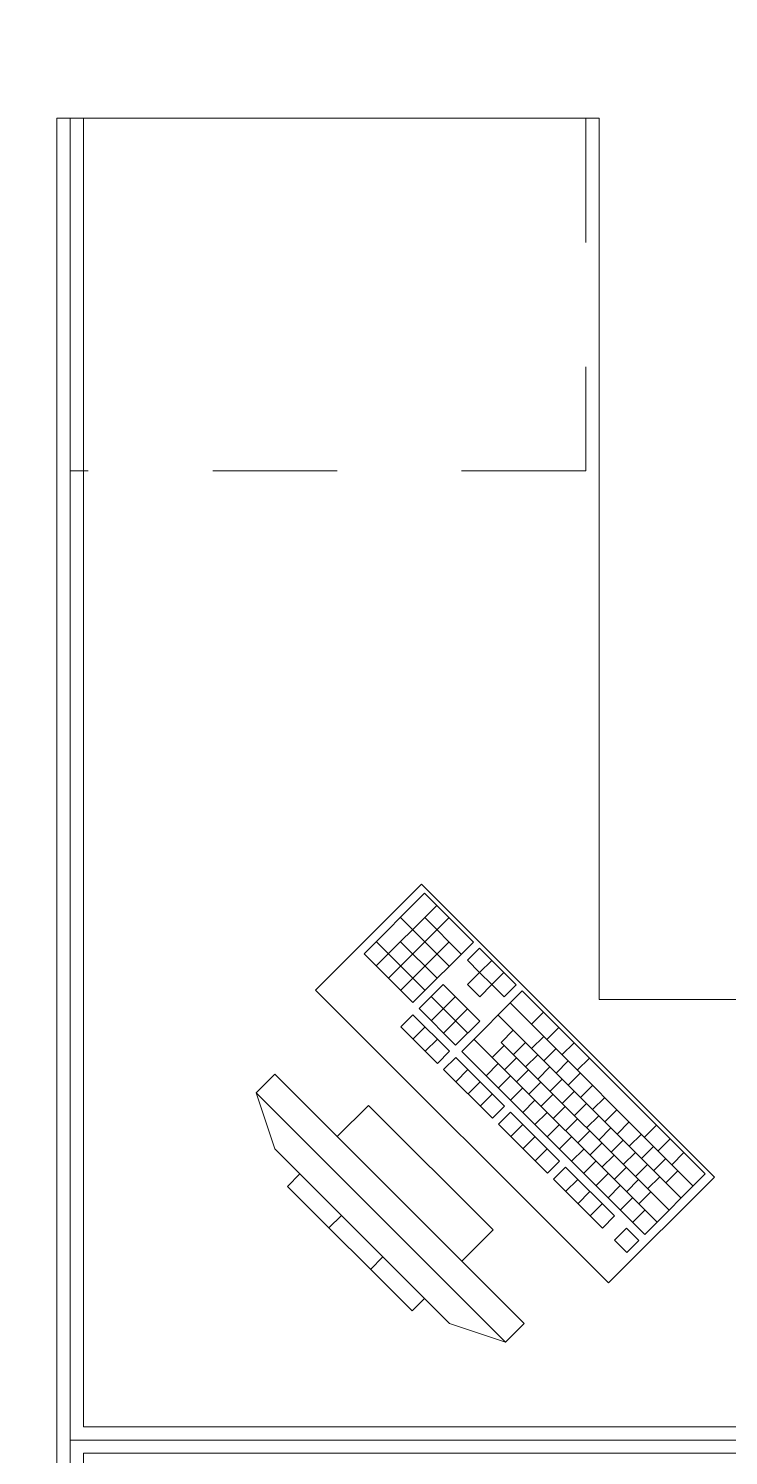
# Model space of a CAD drawing. Header units: inches. Extents: x -38 to 5698, y -33 to 92.
# Drawn here: x 138.354 to 139.148, y 34.758 to 36.377 of the extents above; entities that cross this region are included whole.
import ezdxf

# ---------------------------------------------------------------- set-up
doc = ezdxf.new("R2010")
doc.units = ezdxf.units.IN
doc.header["$MEASUREMENT"] = 0
doc.set_wipeout_variables(frame=1)
doc.linetypes.add('Rayas', pattern=[0.282222, 0.141111, -0.141111])
doc.linetypes.add('Wipeout_Contour', pattern=[1, 0, -1])
doc.layers.add('Dibujo 2D - General', color=7, linetype='Continuous')
doc.layers.add('Interior - Mobiliario', color=7, linetype='Continuous')

msp = doc.modelspace()

# ---------------------------------------------------------------- linework, layer by layer
at = {"layer": 'Interior - Mobiliario', "color": 175, "linetype": 'Continuous', "lineweight": 13}
for p, q in [((138.6334, 35.1902), (138.6121, 35.169)), ((138.9162, 34.9073), (138.6334, 35.1902)), ((138.9005, 35.1883), (138.8868, 35.1746)), ((138.9797, 35.1914), (138.966, 35.1777)), ((138.8661, 35.1816), (138.8524, 35.1679)), ((138.9143, 35.1745), (138.9006, 35.1607)), ((138.935, 35.1813), (138.9213, 35.1675)), ((138.9591, 35.1846), (138.9454, 35.1709)), ((138.9729, 35.1707), (138.9592, 35.157)), ((138.9936, 35.1775), (138.9798, 35.1638)), ((138.6121, 35.169), (138.895, 34.8861)), ((138.6121, 35.169), (138.6334, 35.1053)), ((138.7394, 35.1548), (138.7041, 35.1195)), ((138.8808, 35.0134), (138.7394, 35.1548)), ((138.8799, 35.1677), (138.8662, 35.154)), ((138.9282, 35.1606), (138.9145, 35.1469)), ((138.9488, 35.1674), (138.9351, 35.1537)), ((138.9868, 35.1569), (138.9731, 35.1432)), ((139.0074, 35.1637), (138.9937, 35.15)), ((138.8801, 35.1402), (138.8938, 35.1539)), ((138.9007, 35.147), (138.887, 35.1333)), ((138.9561, 35.0916), (138.9007, 35.147)), ((138.942, 35.1468), (138.9283, 35.1331)), ((138.9627, 35.1536), (138.949, 35.1398)), ((138.9765, 35.1397), (138.9628, 35.126)), ((139.0006, 35.143), (138.9869, 35.1293)), ((139.0213, 35.1498), (139.0075, 35.1361)), ((138.887, 35.1333), (138.9424, 35.0779)), ((138.9145, 35.1331), (138.9008, 35.1194)), ((138.9559, 35.1329), (138.9422, 35.1192)), ((138.9904, 35.1259), (138.9767, 35.1121)), ((139.0145, 35.1292), (139.0008, 35.1155)), ((139.0351, 35.136), (139.0214, 35.1223)), ((139.049, 35.1221), (139.0352, 35.1084)), ((139.0661, 35.1324), (139.0524, 35.1187)), ((138.7041, 35.1195), (138.8455, 34.978)), ((138.9284, 35.1193), (138.9147, 35.1056)), ((138.9697, 35.1191), (138.956, 35.1054)), ((139.0042, 35.112), (138.9905, 35.0983)), ((139.0283, 35.1153), (139.0146, 35.1016)), ((139.0628, 35.1083), (139.0491, 35.0946)), ((139.0817, 35.1168), (139.068, 35.1031)), ((138.8313, 34.9073), (138.6334, 35.1053)), ((138.9422, 35.1054), (138.9285, 35.0917)), ((138.9424, 35.0779), (138.9561, 35.0916)), ((138.9836, 35.1052), (138.9699, 35.0915)), ((138.9974, 35.0914), (138.9837, 35.0777)), ((139.0181, 35.0982), (139.0043, 35.0845)), ((139.0422, 35.1015), (139.0284, 35.0878)), ((139.0766, 35.0944), (139.0629, 35.0807)), ((139.0973, 35.1012), (139.0836, 35.0875)), ((138.6616, 35.077), (138.6475, 35.0629)), ((138.8031, 34.9356), (138.6616, 35.077)), ((138.963, 35.0847), (138.9493, 35.0709)), ((139.0184, 35.0293), (138.963, 35.0847)), ((139.0113, 35.0775), (138.9976, 35.0638)), ((139.0319, 35.0843), (139.0182, 35.0706)), ((139.056, 35.0876), (139.0423, 35.0739)), ((139.0529, 35.0084), (139.1215, 35.077)), ((139.0699, 35.0738), (139.0561, 35.0601)), ((139.0905, 35.0806), (139.0768, 35.0669)), ((138.6475, 35.0629), (138.7889, 34.9215)), ((138.9493, 35.0709), (139.0047, 35.0155)), ((138.9769, 35.0708), (138.9631, 35.0571)), ((138.9907, 35.057), (138.977, 35.0432)), ((139.0251, 35.0637), (139.0114, 35.05)), ((139.0458, 35.0705), (139.032, 35.0568)), ((139.0045, 35.0431), (138.9908, 35.0294)), ((139.039, 35.0498), (139.0253, 35.0361)), ((139.0596, 35.0566), (139.0459, 35.0429)), ((138.7088, 35.0299), (138.6946, 35.0158)), ((139.0047, 35.0155), (139.0184, 35.0293)), ((139.0528, 35.036), (139.0391, 35.0223)), ((138.8455, 34.978), (138.8808, 35.0134)), ((139.0322, 35.0154), (139.0185, 35.0017)), ((139.0461, 35.0016), (139.0322, 35.0154)), ((139.0185, 35.0017), (139.0324, 34.9879)), ((139.0324, 34.9879), (139.0461, 35.0016)), ((138.7559, 34.9828), (138.7418, 34.9686)), ((138.7889, 34.9215), (138.8031, 34.9356)), ((138.895, 34.8861), (138.8313, 34.9073)), ((138.895, 34.8861), (138.9162, 34.9073)), ((138.3861, 34.76), (138.3861, 34.79)), ((138.4161, 34.79), (139.7011, 34.79)), ((138.3861, 33.275), (138.3861, 34.76)), ((138.4161, 34.76), (138.4161, 33.275)), ((139.7011, 34.76), (138.4161, 34.76))]:
    msp.add_line(p, q, dxfattribs=at)
at = {"layer": 'Interior - Mobiliario', "color": 175, "linetype": 'Continuous', "lineweight": 13, "flags": 128}
msp.add_lwpolyline([(138.4011, 34.775), (138.4011, 33.275), (139.0011, 33.275), (139.0011, 34.275), (139.7011, 34.275), (139.7011, 34.775)], close=True, dxfattribs=at)

# ---------------------------------------------------------------- wipeouts: each hides what was drawn before it
at = {"color": 254, "linetype": 'Wipeout_Contour', "lineweight": 0, "ltscale": 5123.845039}
msp.add_wipeout([(144.87, 35.2005), (144.87, 40.95), (136.0575, 40.95), (136.0575, 39.9), (144.07, 39.9), (144.07, 35.2005)], dxfattribs=at).dxf.layer = 'Dibujo 2D - General'

# ---------------------------------------------------------------- next in the draw order: linework, layer by layer
at = {"layer": 'Interior - Mobiliario', "color": 175, "linetype": 'Continuous', "lineweight": 13}
for p, q in [((138.3861, 36.275), (138.4161, 36.275)), ((138.3861, 34.79), (138.3861, 36.275)), ((138.4161, 36.275), (138.4161, 34.79)), ((138.803, 35.3955), (138.7345, 35.3269)), ((138.8169, 35.3816), (138.7483, 35.3131)), ((138.8584, 35.3401), (138.803, 35.3955)), ((138.8307, 35.3678), (138.7622, 35.2992)), ((138.831, 35.3127), (138.7756, 35.3681)), ((138.8447, 35.3264), (138.8032, 35.3679)), ((138.8036, 35.2852), (138.7482, 35.3406)), ((138.8173, 35.299), (138.7757, 35.3405)), ((138.8309, 35.3402), (138.776, 35.2854)), ((138.7898, 35.2715), (138.8584, 35.3401)), ((138.8653, 35.3332), (138.8516, 35.3195)), ((138.9069, 35.2916), (138.8653, 35.3332)), ((138.7345, 35.3269), (138.7898, 35.2715)), ((138.8516, 35.3195), (138.8655, 35.3056)), ((138.8792, 35.3193), (138.8655, 35.3056)), ((138.8655, 35.3056), (138.8518, 35.2919)), ((138.8793, 35.2918), (138.8655, 35.3056)), ((138.893, 35.3055), (138.8793, 35.2918)), ((138.8242, 35.292), (138.7968, 35.2646)), ((138.8657, 35.2505), (138.8242, 35.292)), ((138.9138, 35.2847), (138.8452, 35.2161)), ((138.8518, 35.2919), (138.8656, 35.278)), ((138.8656, 35.278), (138.8793, 35.2918)), ((138.8793, 35.2918), (138.8932, 35.2779)), ((138.8932, 35.2779), (138.9069, 35.2916)), ((139.1215, 35.077), (138.9138, 35.2847)), ((138.852, 35.2368), (138.8105, 35.2783)), ((138.838, 35.2782), (138.8106, 35.2508)), ((139.1078, 35.0633), (138.9001, 35.271)), ((138.7899, 35.2577), (138.7762, 35.244)), ((138.8315, 35.2162), (138.7899, 35.2577)), ((138.7968, 35.2646), (138.8383, 35.2231)), ((138.8519, 35.2643), (138.8245, 35.2369)), ((139.0941, 35.0496), (138.8864, 35.2573)), ((138.938, 35.2605), (138.9243, 35.2468)), ((138.7762, 35.244), (138.8177, 35.2025)), ((138.8038, 35.2439), (138.79, 35.2302)), ((138.8383, 35.2231), (138.8657, 35.2505)), ((138.9037, 35.24), (138.89, 35.2263)), ((138.9553, 35.2432), (138.9416, 35.2294)), ((138.8176, 35.2301), (138.8039, 35.2163)), ((139.0667, 35.0221), (138.8589, 35.2299)), ((138.8934, 35.2228), (138.8797, 35.2091)), ((139.0804, 35.0359), (138.89, 35.2263)), ((138.9175, 35.2261), (138.9038, 35.2124)), ((138.9382, 35.2329), (138.9245, 35.2192)), ((138.952, 35.2191), (138.9383, 35.2054)), ((138.9727, 35.2259), (138.9589, 35.2121)), ((138.8177, 35.2025), (138.8315, 35.2162)), ((138.8384, 35.2093), (138.8247, 35.1956)), ((138.8938, 35.1539), (138.8384, 35.2093)), ((138.8452, 35.2161), (139.0529, 35.0084)), ((138.9073, 35.2089), (138.8936, 35.1952)), ((138.9314, 35.2123), (138.9177, 35.1986)), ((138.9659, 35.2052), (138.9522, 35.1915)), ((138.99, 35.2085), (138.9763, 35.1948)), ((138.8247, 35.1956), (138.8801, 35.1402)), ((138.8522, 35.1954), (138.8385, 35.1817)), ((138.8866, 35.2022), (138.8729, 35.1884)), ((138.9211, 35.1951), (138.9074, 35.1814)), ((138.9452, 35.1984), (138.9315, 35.1847))]:
    msp.add_line(p, q, dxfattribs=at)
at = {"layer": 'Interior - Mobiliario', "color": 175, "linetype": 'Rayas', "lineweight": 13}
for p, q in [((138.9861, 36.275), (138.9861, 35.875)), ((138.9861, 35.875), (138.4011, 35.875))]:
    msp.add_line(p, q, dxfattribs=at)
at = {"layer": 'Interior - Mobiliario', "color": 175, "linetype": 'Continuous', "lineweight": 13, "flags": 128}
for points in [[(138.4011, 34.775), (138.4011, 36.275), (139.0011, 36.275), (139.0011, 35.275), (139.7011, 35.275), (139.7011, 34.775)], [(139.0117, 34.9533), (139.1319, 35.0735), (138.7995, 35.4058), (138.6793, 35.2856)]]:
    msp.add_lwpolyline(points, close=True, dxfattribs=at)

doc.saveas('drawing.dxf')
